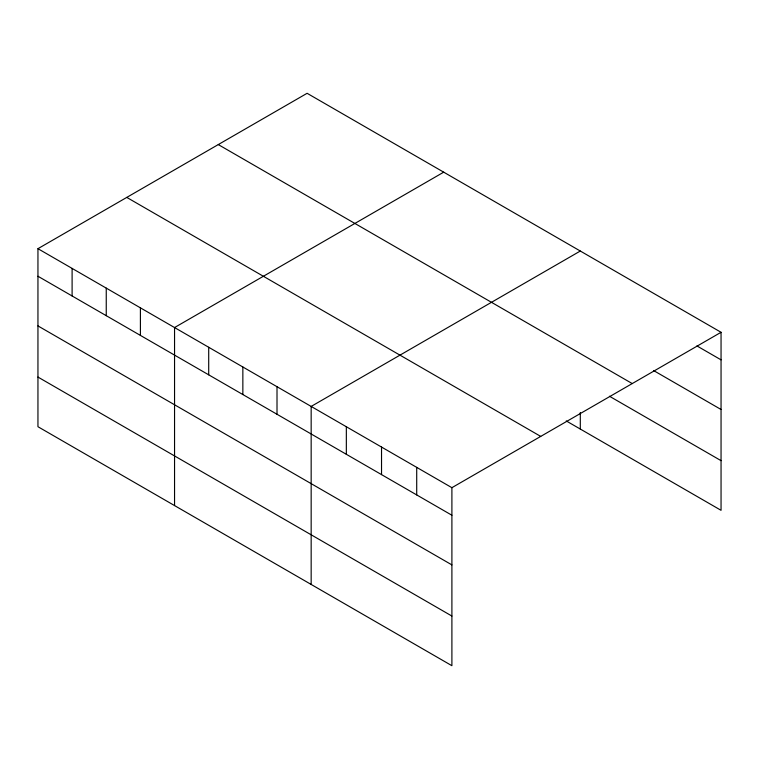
<?xml version="1.0" encoding="UTF-8"?>
<svg xmlns="http://www.w3.org/2000/svg" width="759" height="759" viewBox="0 0 759 759"><rect width="100%" height="100%" fill="white"/><g stroke="black" fill="none" stroke-linecap="round" stroke-linejoin="round"><path stroke-width="1.14" d="M37.95 248.686L451.899 487.686L451.899 665.7L37.95 426.71L37.95 248.686L307.101 93.3L721.05 332.29L721.05 510.314L566.242 420.932M443.702 172.17L174.551 327.556L174.551 505.579M580.303 251.03L311.162 406.426L311.162 584.449M451.899 487.686L721.05 332.29M696.923 345.924L721.05 359.851M653.698 370.61L721.05 409.499M218.279 144.58L632.228 383.57M609.458 396.236L721.05 460.656M126.772 197.406L540.721 436.406M37.95 276.248L451.899 515.238M37.95 325.905L451.899 564.895M37.95 377.062L451.899 616.052M580.303 412.498L580.303 429.053M416.71 467.364L416.71 494.925M381.53 447.051L381.53 474.612M346.341 426.738L346.341 454.299M277.007 386.711L277.007 414.272M242.852 366.995L242.852 394.547M208.706 347.271L208.706 374.832M140.406 307.841L140.406 335.402M106.251 288.126L106.251 315.687M72.105 268.411L72.105 295.972"/></g></svg>
